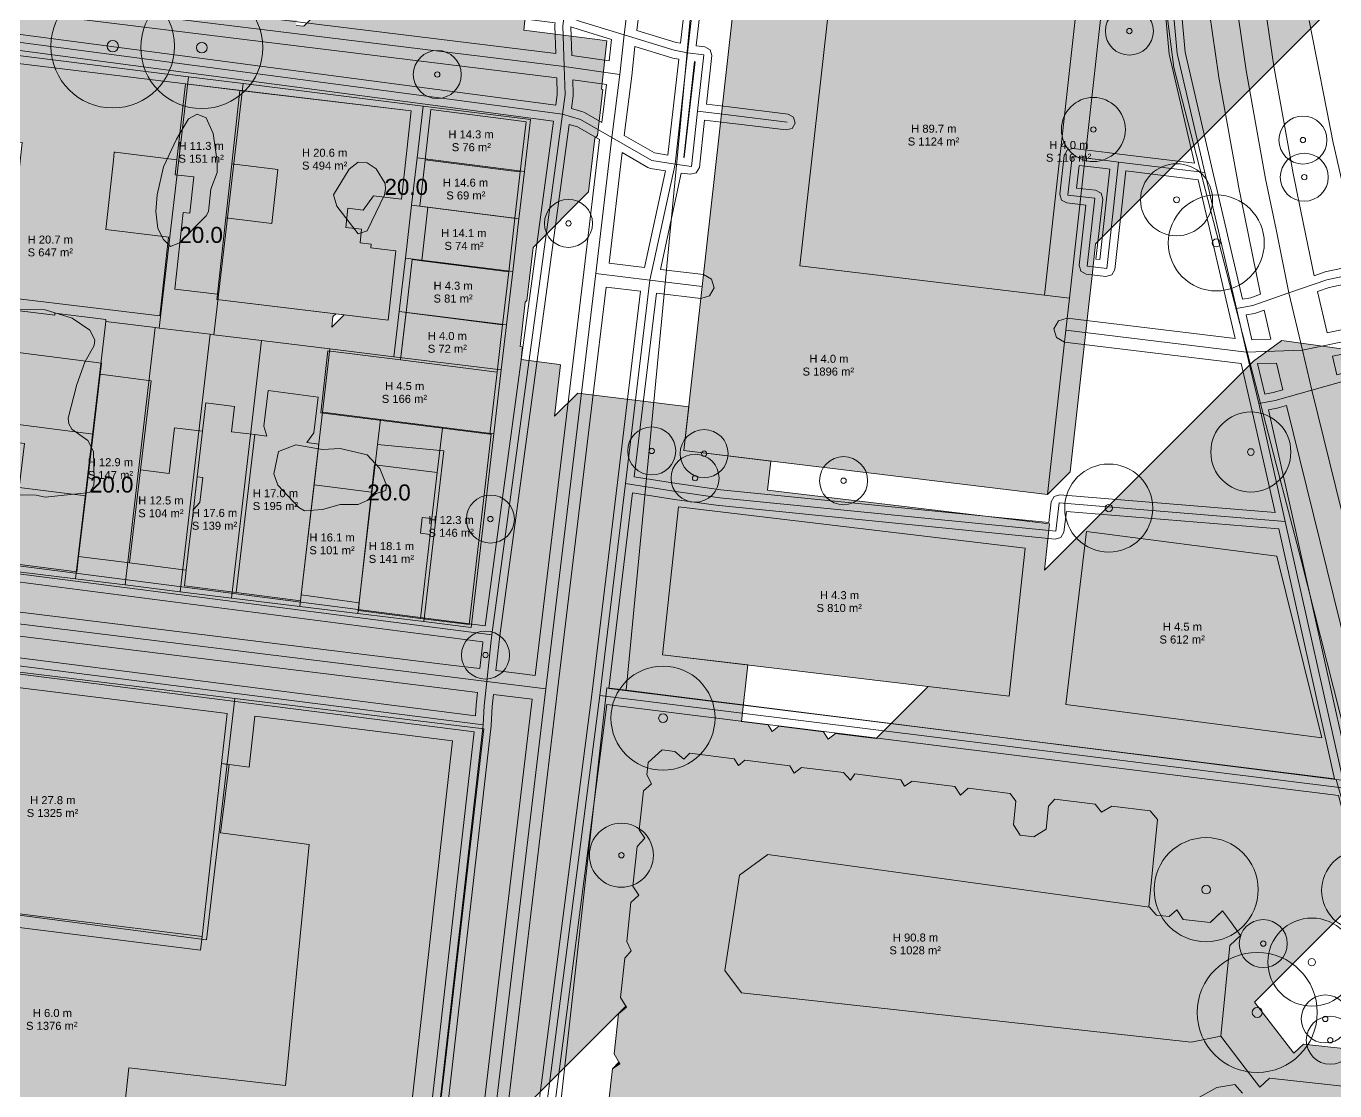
# Model space of a CAD drawing. Header units: metres. Extents: x -8 to 1190, y -11 to 1223.
# Drawn here: x 318.9 to 482.4, y 398 to 531 of the extents above; entities that cross this region are included whole.
import ezdxf

# ---------------------------------------------------------------- set-up
doc = ezdxf.new("R2010")
doc.units = ezdxf.units.M
doc.header["$MEASUREMENT"] = 0
for name, color, linetype, lineweight, true_color in [('TPX_BUILDING_AREAS_TEXT', 7, 'CONTINUOUS', 0, 0x000000), ('TPX_BUILDING_HEIGHTS_TEXT', 7, 'CONTINUOUS', 0, 0x000000), ('TPX_BUILDINGS', 7, 'CONTINUOUS', 0, 0x000000), ('TPX_BUILDINGS_HATCH', 7, 'CONTINUOUS', 0, 0xf0f0f0), ('TPX_BUILDINGS_SHADOWS_HATCH', 7, 'CONTINUOUS', 0, 0x000000), ('TPX_BUILDINGS_SHADOWS_OUTLINES', 7, 'CONTINUOUS', 0, 0x000000), ('TPX_CADASTRES', 7, 'CONTINUOUS', 0, 0x646464), ('TPX_CONTOUR_LINES_5M', 7, 'CONTINUOUS', 0, 0x969696), ('TPX_CONTOUR_LINES_5M_TEXT', 7, 'CONTINUOUS', 0, 0x000000), ('TPX_ROADS_AXES', 7, 'CONTINUOUS', 0, 0x323232), ('TPX_ROADS_CONTOURS', 7, 'CONTINUOUS', 0, 0x646464), ('TPX_VEGETATION_TREES_INDIVIDUAL', 7, 'CONTINUOUS', 0, 0x136734)]:
    doc.layers.add(name, color=color, linetype=linetype, lineweight=lineweight, true_color=true_color)
doc.styles.add('TPX_TEXTE', font='arial.ttf')

# ---------------------------------------------------------------- blocks, each defined once
blk = doc.blocks.new('TREETR003_CR030')
at = {"layer": 'TPX_VEGETATION_TREES_INDIVIDUAL'}
for radius in [3, 0.333]:
    blk.add_circle((0, 0, 0.04), radius, dxfattribs=at)
blk = doc.blocks.new('TREETR005_CR065')
at = {"layer": 'TPX_VEGETATION_TREES_INDIVIDUAL'}
for radius in [6.5, 0.542]:
    blk.add_circle((0, 0, 0.04), radius, dxfattribs=at)
blk = doc.blocks.new('TREETR007_CR076')
at = {"layer": 'TPX_VEGETATION_TREES_INDIVIDUAL'}
for radius in [7.62, 0.667]:
    blk.add_circle((0, 0, 0.04), radius, dxfattribs=at)
blk = doc.blocks.new('TREETR004_CR045')
at = {"layer": 'TPX_VEGETATION_TREES_INDIVIDUAL'}
for radius in [4.5, 0.375]:
    blk.add_circle((0, 0, 0.04), radius, dxfattribs=at)
blk = doc.blocks.new('TREETR005_CR060')
at = {"layer": 'TPX_VEGETATION_TREES_INDIVIDUAL'}
for radius in [6, 0.5]:
    blk.add_circle((0, 0, 0.04), radius, dxfattribs=at)
blk = doc.blocks.new('TREETR005_CR055')
at = {"layer": 'TPX_VEGETATION_TREES_INDIVIDUAL'}
for radius in [5.5, 0.458]:
    blk.add_circle((0, 0, 0.04), radius, dxfattribs=at)
blk = doc.blocks.new('TREETR006_CR075')
at = {"layer": 'TPX_VEGETATION_TREES_INDIVIDUAL'}
for radius in [7.5, 0.625]:
    blk.add_circle((0, 0, 0.04), radius, dxfattribs=at)
blk = doc.blocks.new('TREETR003_CR040')
at = {"layer": 'TPX_VEGETATION_TREES_INDIVIDUAL'}
for radius in [4, 0.333]:
    blk.add_circle((0, 0, 0.04), radius, dxfattribs=at)
blk = doc.blocks.new('TREETR004_CR050')
at = {"layer": 'TPX_VEGETATION_TREES_INDIVIDUAL'}
for radius in [5, 0.417]:
    blk.add_circle((0, 0, 0.04), radius, dxfattribs=at)
blk = doc.blocks.new('TREETR007_CR077')
at = {"layer": 'TPX_VEGETATION_TREES_INDIVIDUAL'}
for radius in [7.72, 0.708]:
    blk.add_circle((0, 0, 0.04), radius, dxfattribs=at)

msp = doc.modelspace()

# ---------------------------------------------------------------- hatches: boundary and pattern name
at = {"layer": 'TPX_BUILDINGS_HATCH'}
for points in [[(403.38, 498.51), (401.1, 478), (446.53, 472.53), (448.82, 493.04), (449.27, 497.04), (446.13, 497.42), (415.59, 501.09), (419.64, 537.41), (450.19, 533.74), (453.32, 533.37), (454.13, 540.63), (408.7, 546.1), (403.38, 498.51)], [(419.64, 537.41), (415.59, 501.09), (446.13, 497.42), (450.19, 533.74), (419.64, 537.41)], [(450.19, 533.74), (446.13, 497.42), (449.27, 497.04), (453.32, 533.37), (450.19, 533.74)], [(308.62, 498.71), (308.55, 498.1), (335.62, 494.83), (336.69, 504.68), (336.38, 504.72), (328.87, 505.63), (329.81, 514.27), (329.92, 515.29), (330.01, 515.28), (337.75, 514.34), (338.8, 523.84), (338.48, 523.88), (311.72, 527.11), (311.6, 525.92), (310.76, 518.3), (310.67, 517.45), (318.06, 516.55), (318.41, 516.51), (317.39, 507.27), (309.65, 508.2), (309.44, 506.23), (308.62, 498.71)], [(338.52, 507.74), (337.47, 498.19), (342.81, 497.54), (343.86, 507.08), (344.59, 513.82), (345.6, 523.01), (338.8, 523.84), (337.75, 514.34), (337.54, 512.46), (339.84, 512.19), (339.34, 507.65), (338.52, 507.74)], [(342.81, 497.54), (342.75, 496.9), (364.15, 494.32), (365.1, 502.96), (361.98, 503.33), (362.03, 503.78), (360.63, 503.95), (360.81, 505.65), (358.83, 505.88), (359.1, 508.29), (361.01, 508.06), (362.31, 509.84), (365.8, 509.42), (367.01, 520.44), (345.6, 523.01), (344.59, 513.82), (350.35, 513.12), (349.62, 506.38), (343.86, 507.08), (342.81, 497.54)], [(369.49, 520.6), (368.77, 514.31), (379.51, 512.96), (380.64, 512.81), (381.37, 519.09), (380.16, 519.24), (369.49, 520.6)], [(368.76, 514.24), (368.1, 508.55), (369.11, 508.42), (378.94, 507.17), (379.97, 507.05), (380.64, 512.81), (379.51, 512.96), (368.77, 514.31), (368.76, 514.24)], [(369.11, 508.42), (368.34, 501.73), (379.2, 500.35), (379.97, 507.05), (378.94, 507.17), (369.11, 508.42)], [(367.14, 501.88), (366.37, 495.24), (378.43, 493.72), (379.2, 500.35), (368.34, 501.73), (367.14, 501.88)], [(366.37, 495.24), (365.69, 489.34), (377.75, 487.81), (378.43, 493.72), (366.37, 495.24)], [(298.43, 475.67), (297.33, 466.44), (325.24, 462.88), (325.46, 464.78), (326.37, 472.34), (318.02, 473.41), (318.68, 478.9), (317.37, 479.07), (317.63, 481.29), (327.29, 480.05), (328.17, 487.55), (328.33, 488.93), (300.28, 492.51), (299.22, 483.56), (307.9, 482.45), (307.15, 476.16), (308.06, 476.04), (307.87, 474.45), (298.43, 475.67)], [(356.61, 490.48), (355.72, 482.73), (370.91, 480.81), (376.86, 480.05), (377.75, 487.81), (365.69, 489.34), (356.61, 490.48)], [(326.37, 472.34), (325.46, 464.78), (331.82, 463.98), (333.2, 475.6), (334.52, 486.74), (328.17, 487.55), (327.29, 480.05), (326.37, 472.34)], [(347.48, 480), (345.16, 460.28), (353.19, 459.25), (353.28, 459.97), (354.9, 473.74), (355.49, 478.8), (353.97, 479), (354.85, 480.23), (355.38, 484.69), (349.15, 485.5), (348.62, 481.04), (348.98, 479.8), (347.48, 480)], [(338.9, 463.06), (338.68, 461.12), (345.16, 460.28), (347.48, 480), (344.57, 480.37), (344.94, 483.52), (341.37, 483.98), (340.95, 480.42), (340.28, 474.74), (340.97, 474.65), (340.61, 471.54), (339.8, 470.66), (339.24, 465.96), (338.9, 463.06)], [(333.2, 475.6), (331.82, 463.98), (338.9, 463.06), (339.24, 465.96), (339.8, 470.66), (340.28, 474.74), (340.95, 480.42), (337.45, 480.87), (336.78, 475.15), (333.2, 475.6)], [(369.38, 467.52), (368.17, 457.04), (374.24, 456.27), (376.99, 480.04), (376.86, 480.05), (370.91, 480.81), (370.28, 475.27), (369.61, 469.51), (369.38, 467.52)], [(360.52, 458.97), (360.42, 458.04), (368.17, 457.04), (369.38, 467.52), (368.16, 467.68), (368.38, 469.67), (369.61, 469.51), (370.28, 475.27), (362.44, 476.22), (362.06, 472.81), (360.52, 458.97)], [(354.9, 473.74), (353.28, 459.97), (360.52, 458.97), (362.06, 472.81), (354.9, 473.74)], [(400.41, 470.97), (398.41, 452.5), (441.73, 447.33), (443.36, 462.35), (443.73, 465.8), (400.41, 470.97)], [(451.38, 467.9), (448.81, 446.29), (480.79, 442.12), (475.17, 464.81), (451.38, 467.9)], [(294.73, 443.79), (293.79, 435.81), (294.25, 435.74), (296.25, 435.5), (294.73, 421.98), (294.68, 421.62), (304.68, 420.39), (304.69, 420.51), (306.23, 434.17), (306.4, 434.15), (308.69, 433.87), (308.64, 433.43), (307.3, 421.56), (307.29, 421.46), (340.88, 417.3), (340.92, 417.69), (343.32, 438.9), (344.02, 445.18), (310.43, 449.34), (310.45, 449.49), (295.79, 451.31), (295.57, 451.37), (294.73, 443.79)], [(331.74, 400.9), (329.95, 384.38), (341.31, 382.97), (365.21, 380.01), (367.25, 398.04), (372.18, 441.76), (347.47, 444.83), (346.75, 438.48), (344.26, 438.79), (343.17, 430.27), (354.25, 428.79), (351.3, 398.69), (331.74, 400.9)], [(391.35, 393.63), (390.76, 388.39), (392.09, 386.65), (397.38, 386.07), (398.3, 386.77), (399.18, 385.77), (404.31, 385.2), (405.25, 385.98), (404.27, 387.24), (404.47, 389.28), (405.69, 390.11), (418.36, 388.77), (419.26, 387.29), (424.02, 386.73), (425.38, 387.84), (426.21, 386.48), (430.95, 385.92), (432.2, 386.98), (433.15, 385.67), (438, 385.09), (439.16, 385.99), (440.1, 384.85), (444.74, 384.3), (445.85, 385.04), (449.51, 384.63), (450.43, 383.64), (455.3, 383.07), (456.28, 383.86), (457.25, 382.84), (462.1, 382.27), (463.59, 383.25), (464.38, 391.15), (465.24, 392.08), (467.77, 391.8), (466.84, 382.34), (471.07, 376.76), (484.15, 375.31), (486.22, 376.96), (487.94, 378.32), (489.17, 379.29), (490.48, 392.65), (486.83, 398.23), (474.28, 399.61), (473.07, 398.5), (471.23, 400.87), (468.17, 404.84), (464.46, 404.11), (408.27, 410.28), (406.22, 413.08), (408.04, 424.97), (411.58, 427.56), (459.25, 420.96), (459.18, 421.03), (460.27, 431.91), (459.34, 432.99), (454.56, 433.59), (453.29, 432.83), (452.46, 433.85), (447.46, 434.48), (446.64, 433.61), (446.35, 430.71), (444.82, 429.76), (443.12, 429.95), (442.28, 431.25), (442.57, 434.2), (441.87, 435.18), (436.63, 435.83), (435.65, 434.98), (434.96, 436.05), (429.61, 436.72), (428.65, 436.1), (428.19, 436.89), (422.43, 437.61), (421.92, 436.84), (421.05, 437.78), (415.79, 438.44), (414.88, 437.73), (414.31, 438.63), (408.72, 439.33), (407.9, 438.67), (407.36, 439.5), (401.83, 440.19), (401.08, 439.46), (399.94, 440.43), (398.39, 440.62), (396.64, 439.06), (396.48, 437.52), (397.06, 436.38), (396.05, 435.5), (395.51, 430.63), (396.22, 429.59), (395.27, 428.55), (394.72, 423.6), (395.45, 422.49), (394.48, 421.56), (393.94, 416.68), (394.52, 415.51), (393.7, 414.59), (393.15, 409.7), (393.9, 408.49), (392.92, 407.64), (392.36, 402.65), (393.09, 401.41), (392.15, 400.78), (391.54, 395.38), (392.35, 394.38), (391.35, 393.63)], [(299.33, 420.75), (297.59, 405.29), (311.21, 403.61), (309.33, 386.94), (329.95, 384.38), (331.74, 400.9), (351.3, 398.69), (354.25, 428.79), (343.17, 430.27), (344.26, 438.79), (343.77, 438.85), (343.32, 438.9), (340.92, 417.69), (340.88, 417.3), (340.69, 415.62), (299.33, 420.75)], [(408.04, 424.97), (406.22, 413.08), (408.27, 410.28), (464.46, 404.11), (468.17, 404.84), (469.3, 416.19), (470.65, 417.44), (469.37, 419.2), (468.4, 420.53), (467.25, 419.45), (466.85, 419.07), (463.49, 419.44), (462.68, 420.66), (461.71, 419.81), (460.14, 419.99), (459.73, 420.45), (459.25, 420.96), (411.58, 427.56), (408.04, 424.97)]]:
    msp.add_hatch(color=256, dxfattribs=at).paths.add_polyline_path(points)
at = {"layer": 'TPX_BUILDINGS_SHADOWS_HATCH'}
for points in [[(411.53, 548.93), (408.7, 546.1), (454.13, 540.63), (453.32, 533.37), (449.27, 497.04), (448.82, 493.04), (446.53, 472.53), (449.36, 475.35), (451.65, 495.87), (452.1, 499.86), (452.54, 503.83), (509.56, 560.85), (513.61, 597.17), (483.07, 600.84), (452.54, 570.32), (451.8, 570.4), (451.73, 570.33), (452.03, 573.37), (449.54, 573.65), (448.29, 572.41), (447.69, 572.48), (447.61, 572.41), (447.01, 572.47), (447.19, 574.23), (443.99, 574.58), (442.42, 573.01), (441.53, 573.11), (441.72, 574.98), (438.67, 575.32), (437.11, 573.76), (433.74, 574.12), (433.91, 575.86), (430.85, 576.19), (429.27, 574.62), (429.19, 574.55), (428.36, 574.64), (428.53, 576.36), (425.48, 576.7), (424.05, 575.27), (422.84, 575.41), (422.99, 576.9), (419.95, 577.23), (418.23, 575.51), (417.13, 575.63), (416.28, 574.78), (413.63, 575.07), (409.39, 570.83), (412.79, 570.46), (412.89, 571.39), (414.43, 571.22), (414.35, 570.28), (415.68, 570.14), (415.99, 573.27), (419.03, 572.94), (418.88, 571.45), (420.26, 571.29), (421.31, 571.18), (421.45, 572.67), (424.5, 572.33), (424.33, 570.61), (425.16, 570.52), (426.58, 570.37), (426.75, 572.09), (429.81, 571.75), (429.64, 570.02), (431.84, 569.78), (434.4, 569.5), (434.57, 571.22), (437.62, 570.88), (437.43, 569.01), (439.85, 568.74), (440.03, 570.62), (443.23, 570.27), (443.05, 568.51), (443.65, 568.45), (445.36, 568.25), (445.5, 569.62), (448, 569.34), (447.7, 566.3), (449.36, 566.11), (449.45, 567.03), (451.12, 566.84), (451.03, 565.94), (454.19, 565.6), (452.96, 553.14), (449.87, 553.48), (449.81, 552.92), (448.02, 553.12), (448.07, 553.69), (446.45, 553.87), (446.72, 556.53), (445.73, 556.64), (445.65, 555.86), (443.63, 556.09), (443.71, 556.86), (442.51, 556.99), (440.3, 557.24), (440.23, 556.61), (438.98, 556.75), (429.05, 546.82), (411.53, 548.93)], [(344.59, 513.82), (343.86, 507.08), (349.62, 506.38), (350.35, 513.12), (344.59, 513.82)], [(317.5, 480.21), (317.37, 479.07), (318.68, 478.9), (318.02, 473.41), (326.37, 472.34), (327.29, 480.05), (317.63, 481.29), (317.5, 480.21)], [(339.97, 472.13), (339.8, 470.66), (340.61, 471.54), (340.97, 474.65), (340.28, 474.74), (339.97, 472.13)], [(368.38, 469.67), (368.16, 467.68), (369.38, 467.52), (369.61, 469.51), (368.38, 469.67)], [(293.2, 430.71), (292.02, 420.22), (292.4, 420.16), (292.57, 421.58), (299.33, 420.75), (340.69, 415.62), (340.88, 417.3), (307.29, 421.46), (307.3, 421.56), (308.64, 433.43), (308.69, 433.87), (306.4, 434.15), (306.23, 434.17), (304.69, 420.51), (304.68, 420.39), (294.68, 421.62), (294.73, 421.98), (296.25, 435.5), (294.25, 435.74), (293.79, 435.81), (293.2, 430.71)], [(393.85, 408.57), (392.92, 407.64), (393.9, 408.49), (393.85, 408.57)], [(392.97, 401.61), (392.15, 400.78), (393.09, 401.41), (392.97, 401.61)]]:
    msp.add_hatch(color=256, dxfattribs=at).paths.add_polyline_path(points)
h = msp.add_hatch(color=256, dxfattribs=at)
h.paths.add_polyline_path([(255.18, 460.97), (250.94, 456.73), (295.57, 451.37), (295.79, 451.31), (310.45, 449.49), (310.43, 449.34), (344.02, 445.18), (343.32, 438.9), (344.26, 438.79), (346.75, 438.48), (347.47, 444.83), (372.18, 441.76), (367.25, 398.04), (365.21, 380.01), (393.82, 408.62), (393.15, 409.7), (393.7, 414.59), (394.52, 415.51), (393.94, 416.68), (394.48, 421.56), (395.45, 422.49), (394.72, 423.6), (395.27, 428.55), (396.22, 429.59), (395.51, 430.63), (396.05, 435.5), (397.06, 436.38), (396.48, 437.52), (396.64, 439.06), (398.39, 440.62), (399.94, 440.43), (401.08, 439.46), (401.83, 440.19), (407.36, 439.5), (407.9, 438.67), (408.72, 439.33), (414.31, 438.63), (414.88, 437.73), (415.79, 438.44), (421.05, 437.78), (421.92, 436.84), (422.43, 437.61), (428.19, 436.89), (428.65, 436.1), (429.61, 436.72), (434.96, 436.05), (435.65, 434.98), (436.63, 435.83), (441.87, 435.18), (442.57, 434.2), (442.28, 431.25), (443.12, 429.95), (444.82, 429.76), (446.35, 430.71), (446.64, 433.61), (447.46, 434.48), (452.46, 433.85), (453.29, 432.83), (454.56, 433.59), (459.34, 432.99), (460.27, 431.91), (459.18, 421.03), (459.25, 420.96), (459.73, 420.45), (460.14, 419.99), (461.71, 419.81), (462.68, 420.66), (463.49, 419.44), (466.85, 419.07), (468.4, 420.53), (469.37, 419.2), (470.65, 417.44), (469.3, 416.19), (468.17, 404.84), (471.23, 400.87), (473.07, 398.5), (474.28, 399.61), (486.83, 398.23), (490.48, 392.65), (489.17, 379.29), (487.94, 378.32), (491.24, 373.73), (495.8, 377.9), (497.05, 377.76), (497.91, 376.86), (498, 375.57), (503.09, 380.66), (503, 381.96), (502.14, 382.85), (500.89, 382.99), (496.34, 378.82), (493.14, 383.26), (493.41, 383.53), (494.73, 396.89), (491.08, 402.48), (478.53, 403.85), (477.31, 402.74), (475.47, 405.11), (472.41, 409.09), (532.37, 469.05), (533.49, 480.28), (534.86, 481.65), (533.58, 483.41), (532.61, 484.73), (531.05, 483.27), (527.69, 483.64), (526.89, 484.87), (525.92, 484.02), (524.34, 484.2), (523.93, 484.65), (523.45, 485.16), (475.79, 491.77), (472.25, 489.17), (446.15, 463.08), (446.4, 465.39), (446.77, 468.84), (411.53, 473.05), (411.94, 476.7), (401.1, 478), (401.71, 483.48), (387.84, 485.2), (384.94, 482.3), (385.68, 488.73), (385.56, 488.75), (380.75, 489.37), (380.93, 490.99), (380.63, 491.03), (381.26, 496.54), (381.48, 496.76), (382.24, 503.39), (389.17, 510.32), (389.95, 517.02), (390.3, 517.37), (390.96, 523.13), (390.78, 523.16), (391.48, 529.2), (390.28, 529.35), (381.08, 530.53), (381.48, 534.11), (362.6, 536.4), (359.38, 536.79), (353.59, 531.01), (352.63, 531.12), (353.33, 537.52), (347.18, 538.27), (347.29, 539.22), (326.36, 541.75), (324.79, 540.17), (303.27, 542.77), (301.54, 541.04), (301.79, 543.27), (300.77, 544.2), (272.63, 547.67), (271.72, 546.83), (258.57, 533.68), (259.48, 534.51), (287.62, 531.04), (288.63, 530.12), (287.71, 521.86), (284.43, 522.26), (283.83, 516.92), (264.98, 519.25), (264.77, 517.4), (276.51, 515.94), (276.3, 514.14), (277.86, 514.82), (282.55, 514.24), (281.8, 507.57), (282.1, 507.53), (280.38, 492.19), (277.88, 492.5), (277.83, 491.94), (279.04, 491.05), (278.92, 489.95), (278.02, 488.7), (277.98, 488.28), (278.66, 487.21), (278.51, 485.88), (277.35, 485.01), (262.63, 486.8), (261.96, 480.93), (255.03, 481.79), (253.05, 479.81), (283.37, 475.9), (284.38, 475.77), (284.72, 478.65), (286.96, 478.36), (287.34, 481.57), (286.02, 481.74), (286.75, 487.97), (286.29, 488.02), (285.4, 489.26), (285.68, 491.65), (287.19, 492.67), (287.47, 495.13), (288.33, 496.06), (288.56, 497.98), (298.97, 496.64), (298.33, 491.27), (299.43, 489.85), (299.21, 487.92), (297.82, 486.63), (297.09, 480.4), (295.72, 480.59), (295.35, 477.46), (298.58, 477.05), (298.43, 475.67), (307.87, 474.45), (308.06, 476.04), (307.15, 476.16), (307.9, 482.45), (299.22, 483.56), (300.28, 492.51), (328.33, 488.93), (328.17, 487.55), (334.52, 486.74), (333.2, 475.6), (336.78, 475.15), (337.45, 480.87), (340.95, 480.42), (341.37, 483.98), (344.94, 483.52), (344.57, 480.37), (347.48, 480), (348.98, 479.8), (348.62, 481.04), (349.15, 485.5), (355.38, 484.69), (354.85, 480.23), (353.97, 479), (355.49, 478.8), (354.9, 473.74), (362.06, 472.81), (362.44, 476.22), (370.28, 475.27), (370.91, 480.81), (355.72, 482.73), (356.61, 490.48), (365.69, 489.34), (366.54, 496.71), (367.14, 501.88), (368.34, 501.73), (369.11, 508.42), (368.1, 508.55), (368.76, 514.24), (368.77, 514.31), (369.49, 520.6), (380.16, 519.24), (381.37, 519.09), (380.64, 512.81), (379.97, 507.05), (379.2, 500.35), (378.43, 493.72), (377.75, 487.81), (376.86, 480.05), (376.99, 480.04), (374.24, 456.27), (368.17, 457.04), (360.42, 458.04), (360.52, 458.97), (353.28, 459.97), (353.19, 459.25), (345.16, 460.28), (338.68, 461.12), (338.9, 463.06), (331.82, 463.98), (325.46, 464.78), (325.24, 462.88), (297.33, 466.44), (282.14, 468.41), (272.61, 458.88), (255.18, 460.97)])
h.paths.add_polyline_path([(286.97, 508.94), (287.08, 509.93), (289.12, 528.63), (311.21, 525.96), (311.6, 525.92), (311.72, 527.11), (338.48, 523.88), (338.8, 523.84), (345.82, 522.99), (367.01, 520.44), (365.8, 509.42), (362.31, 509.84), (361.01, 508.06), (359.1, 508.29), (358.83, 505.88), (360.81, 505.65), (360.63, 503.95), (362.03, 503.78), (361.98, 503.33), (365.1, 502.96), (364.15, 494.32), (358.63, 494.98), (357.09, 493.44), (357.24, 494.74), (357.6, 495.11), (342.75, 496.9), (342.81, 497.54), (337.47, 498.19), (338.52, 507.74), (339.34, 507.65), (339.84, 512.19), (337.54, 512.46), (337.75, 514.34), (330.01, 515.28), (329.92, 515.29), (329.81, 514.27), (328.87, 505.63), (336.38, 504.72), (336.69, 504.68), (335.62, 494.83), (308.55, 498.1), (308.62, 498.71), (309.44, 506.23), (308.2, 506.38), (298.17, 507.58), (289.06, 498.48), (288.32, 498.57), (288.3, 498.6), (288.35, 499.03), (289.24, 500.27), (289.34, 501.15), (294.8, 506.62), (294.95, 507.97), (286.97, 508.94)], flags=16)
h.paths.add_polyline_path([(398.41, 452.5), (400.41, 470.97), (443.73, 465.8), (443.36, 462.35), (441.73, 447.33), (431.61, 448.54), (425.12, 442.05), (420.03, 442.68), (419.13, 441.97), (418.55, 442.87), (412.96, 443.57), (412.14, 442.92), (411.6, 443.75), (408.27, 444.16), (409.07, 451.23), (398.41, 452.5)], flags=16)
h.paths.add_polyline_path([(448.81, 446.29), (451.38, 467.9), (475.17, 464.81), (480.79, 442.12), (448.81, 446.29)], flags=16)

# ---------------------------------------------------------------- linework, layer by layer
at = {"layer": 'TPX_BUILDINGS', "elevation": 0.04}
for points in [[(403.38, 498.51), (401.1, 478), (446.53, 472.53), (448.82, 493.04), (449.27, 497.04), (446.13, 497.42), (415.59, 501.09), (419.64, 537.41), (450.19, 533.74), (453.32, 533.37), (454.13, 540.63), (408.7, 546.1)], [(419.64, 537.41), (415.59, 501.09), (446.13, 497.42), (450.19, 533.74)], [(450.19, 533.74), (446.13, 497.42), (449.27, 497.04), (453.32, 533.37)], [(308.62, 498.71), (308.55, 498.1), (335.62, 494.83), (336.69, 504.68), (336.38, 504.72), (328.87, 505.63), (329.81, 514.27), (329.92, 515.29), (330.01, 515.28), (337.75, 514.34), (338.8, 523.84), (338.48, 523.88), (311.72, 527.11), (311.6, 525.92), (310.76, 518.3), (310.67, 517.45), (318.06, 516.55), (318.41, 516.51), (317.39, 507.27), (309.65, 508.2), (309.44, 506.23)], [(338.52, 507.74), (337.47, 498.19), (342.81, 497.54), (343.86, 507.08), (344.59, 513.82), (345.6, 523.01), (338.8, 523.84), (337.75, 514.34), (337.54, 512.46), (339.84, 512.19), (339.34, 507.65)], [(342.81, 497.54), (342.75, 496.9), (364.15, 494.32), (365.1, 502.96), (361.98, 503.33), (362.03, 503.78), (360.63, 503.95), (360.81, 505.65), (358.83, 505.88), (359.1, 508.29), (361.01, 508.06), (362.31, 509.84), (365.8, 509.42), (367.01, 520.44), (345.6, 523.01), (344.59, 513.82), (350.35, 513.12), (349.62, 506.38), (343.86, 507.08)], [(369.49, 520.6), (368.77, 514.31), (379.51, 512.96), (380.64, 512.81), (381.37, 519.09), (380.16, 519.24)], [(368.76, 514.24), (368.1, 508.55), (369.11, 508.42), (378.94, 507.17), (379.97, 507.05), (380.64, 512.81), (379.51, 512.96), (368.77, 514.31)], [(369.11, 508.42), (368.34, 501.73), (379.2, 500.35), (379.97, 507.05), (378.94, 507.17)], [(367.14, 501.88), (366.37, 495.24), (378.43, 493.72), (379.2, 500.35), (368.34, 501.73)], [(366.37, 495.24), (365.69, 489.34), (377.75, 487.81), (378.43, 493.72)], [(298.43, 475.67), (297.33, 466.44), (325.24, 462.88), (325.46, 464.78), (326.37, 472.34), (318.02, 473.41), (318.68, 478.9), (317.37, 479.07), (317.63, 481.29), (327.29, 480.05), (328.17, 487.55), (328.33, 488.93), (300.28, 492.51), (299.22, 483.56), (307.9, 482.45), (307.15, 476.16), (308.06, 476.04), (307.87, 474.45)], [(356.61, 490.48), (355.72, 482.73), (370.91, 480.81), (376.86, 480.05), (377.75, 487.81), (365.69, 489.34)], [(326.37, 472.34), (325.46, 464.78), (331.82, 463.98), (333.2, 475.6), (334.52, 486.74), (328.17, 487.55), (327.29, 480.05)], [(347.48, 480), (345.16, 460.28), (353.19, 459.25), (353.28, 459.97), (354.9, 473.74), (355.49, 478.8), (353.97, 479), (354.85, 480.23), (355.38, 484.69), (349.15, 485.5), (348.62, 481.04), (348.98, 479.8)], [(338.9, 463.06), (338.68, 461.12), (345.16, 460.28), (347.48, 480), (344.57, 480.37), (344.94, 483.52), (341.37, 483.98), (340.95, 480.42), (340.28, 474.74), (340.97, 474.65), (340.61, 471.54), (339.8, 470.66), (339.24, 465.96)], [(333.2, 475.6), (331.82, 463.98), (338.9, 463.06), (339.24, 465.96), (339.8, 470.66), (340.28, 474.74), (340.95, 480.42), (337.45, 480.87), (336.78, 475.15)], [(369.38, 467.52), (368.17, 457.04), (374.24, 456.27), (376.99, 480.04), (376.86, 480.05), (370.91, 480.81), (370.28, 475.27), (369.61, 469.51)], [(360.52, 458.97), (360.42, 458.04), (368.17, 457.04), (369.38, 467.52), (368.16, 467.68), (368.38, 469.67), (369.61, 469.51), (370.28, 475.27), (362.44, 476.22), (362.06, 472.81)], [(354.9, 473.74), (353.28, 459.97), (360.52, 458.97), (362.06, 472.81)], [(400.41, 470.97), (398.41, 452.5), (441.73, 447.33), (443.36, 462.35), (443.73, 465.8)], [(451.38, 467.9), (448.81, 446.29), (480.79, 442.12), (475.17, 464.81)], [(294.73, 443.79), (293.79, 435.81), (294.25, 435.74), (296.25, 435.5), (294.73, 421.98), (294.68, 421.62), (304.68, 420.39), (304.69, 420.51), (306.23, 434.17), (306.4, 434.15), (308.69, 433.87), (308.64, 433.43), (307.3, 421.56), (307.29, 421.46), (340.88, 417.3), (340.92, 417.69), (343.32, 438.9), (344.02, 445.18), (310.43, 449.34), (310.45, 449.49), (295.79, 451.31), (295.57, 451.37)], [(331.74, 400.9), (329.95, 384.38), (341.31, 382.97), (365.21, 380.01), (367.25, 398.04), (372.18, 441.76), (347.47, 444.83), (346.75, 438.48), (344.26, 438.79), (343.17, 430.27), (354.25, 428.79), (351.3, 398.69)], [(299.33, 420.75), (297.59, 405.29), (311.21, 403.61), (309.33, 386.94), (329.95, 384.38), (331.74, 400.9), (351.3, 398.69), (354.25, 428.79), (343.17, 430.27), (344.26, 438.79), (343.77, 438.85), (343.32, 438.9), (340.92, 417.69), (340.88, 417.3), (340.69, 415.62)], [(408.04, 424.97), (406.22, 413.08), (408.27, 410.28), (464.46, 404.11), (468.17, 404.84), (469.3, 416.19), (470.65, 417.44), (469.37, 419.2), (468.4, 420.53), (467.25, 419.45), (466.85, 419.07), (463.49, 419.44), (462.68, 420.66), (461.71, 419.81), (460.14, 419.99), (459.73, 420.45), (459.25, 420.96), (411.58, 427.56)]]:
    msp.add_lwpolyline(points, close=True, dxfattribs=at)
msp.add_lwpolyline([(486.83, 398.23), (474.28, 399.61), (473.07, 398.5), (471.23, 400.87), (468.17, 404.84), (464.46, 404.11), (408.27, 410.28), (406.22, 413.08), (408.04, 424.97), (411.58, 427.56), (459.25, 420.96), (459.18, 421.03), (460.27, 431.91), (459.34, 432.99), (454.56, 433.59), (453.29, 432.83), (452.46, 433.85), (447.46, 434.48), (446.64, 433.61), (446.35, 430.71), (444.82, 429.76), (443.12, 429.95), (442.28, 431.25), (442.57, 434.2), (441.87, 435.18), (436.63, 435.83), (435.65, 434.98), (434.96, 436.05), (429.61, 436.72), (428.65, 436.1), (428.19, 436.89), (422.43, 437.61), (421.92, 436.84), (421.05, 437.78), (415.79, 438.44), (414.88, 437.73), (414.31, 438.63), (408.72, 439.33), (407.9, 438.67), (407.36, 439.5), (401.83, 440.19), (401.08, 439.46), (399.94, 440.43), (398.39, 440.62), (396.64, 439.06), (396.48, 437.52), (397.06, 436.38), (396.05, 435.5), (395.51, 430.63), (396.22, 429.59), (395.27, 428.55), (394.72, 423.6), (395.45, 422.49), (394.48, 421.56), (393.94, 416.68), (394.52, 415.51), (393.7, 414.59), (393.15, 409.7), (393.9, 408.49), (392.92, 407.64), (392.36, 402.65), (393.09, 401.41), (392.15, 400.78), (391.54, 395.38)], dxfattribs=at)
at = {"layer": 'TPX_BUILDINGS_SHADOWS_OUTLINES', "elevation": 0.04}
for points in [[(453.32, 533.37), (449.27, 497.04), (448.82, 493.04), (446.53, 472.53), (449.36, 475.35), (451.65, 495.87), (452.1, 499.86), (452.54, 503.83), (509.56, 560.85)], [(359.38, 536.79), (353.59, 531.01), (352.63, 531.12)], [(523.45, 485.16), (475.79, 491.77), (472.25, 489.17), (446.15, 463.08), (446.4, 465.39), (446.77, 468.84), (411.53, 473.05), (411.94, 476.7), (401.1, 478), (401.71, 483.48), (387.84, 485.2), (384.94, 482.3), (385.68, 488.73), (385.56, 488.75), (380.75, 489.37), (380.93, 490.99), (380.63, 491.03), (381.26, 496.54), (381.48, 496.76), (382.24, 503.39), (389.17, 510.32), (389.95, 517.02), (390.3, 517.37), (390.96, 523.13), (390.78, 523.16), (391.48, 529.2), (390.28, 529.35), (381.08, 530.53), (381.48, 534.11)], [(311.72, 527.11), (338.48, 523.88), (338.8, 523.84), (345.82, 522.99), (367.01, 520.44), (365.8, 509.42), (362.31, 509.84), (361.01, 508.06), (359.1, 508.29), (358.83, 505.88), (360.81, 505.65), (360.63, 503.95), (362.03, 503.78), (361.98, 503.33), (365.1, 502.96), (364.15, 494.32), (358.63, 494.98), (357.09, 493.44), (357.24, 494.74), (357.6, 495.11), (342.75, 496.9), (342.81, 497.54), (337.47, 498.19), (338.52, 507.74), (339.34, 507.65), (339.84, 512.19), (337.54, 512.46), (337.75, 514.34), (330.01, 515.28), (329.92, 515.29), (329.81, 514.27), (328.87, 505.63), (336.38, 504.72), (336.69, 504.68), (335.62, 494.83), (308.55, 498.1)], [(300.28, 492.51), (328.33, 488.93), (328.17, 487.55), (334.52, 486.74), (333.2, 475.6), (336.78, 475.15), (337.45, 480.87), (340.95, 480.42), (341.37, 483.98), (344.94, 483.52), (344.57, 480.37), (347.48, 480), (348.98, 479.8), (348.62, 481.04), (349.15, 485.5), (355.38, 484.69), (354.85, 480.23), (353.97, 479), (355.49, 478.8), (354.9, 473.74), (362.06, 472.81), (362.44, 476.22), (370.28, 475.27), (370.91, 480.81), (355.72, 482.73), (356.61, 490.48), (365.69, 489.34), (366.54, 496.71), (367.14, 501.88), (368.34, 501.73), (369.11, 508.42), (368.1, 508.55), (368.76, 514.24), (368.77, 514.31), (369.49, 520.6), (380.16, 519.24), (381.37, 519.09), (380.64, 512.81), (379.97, 507.05), (379.2, 500.35), (378.43, 493.72), (377.75, 487.81), (376.86, 480.05), (376.99, 480.04), (374.24, 456.27), (368.17, 457.04), (360.42, 458.04), (360.52, 458.97), (353.28, 459.97), (353.19, 459.25), (345.16, 460.28), (338.68, 461.12), (338.9, 463.06), (331.82, 463.98), (325.46, 464.78), (325.24, 462.88), (297.33, 466.44)], [(491.08, 402.48), (478.53, 403.85), (477.31, 402.74), (475.47, 405.11), (472.41, 409.09), (532.37, 469.05)], [(310.43, 449.34), (344.02, 445.18), (343.32, 438.9), (344.26, 438.79), (346.75, 438.48), (347.47, 444.83), (372.18, 441.76), (367.25, 398.04), (365.21, 380.01), (393.82, 408.62), (393.15, 409.7), (393.7, 414.59), (394.52, 415.51), (393.94, 416.68), (394.48, 421.56), (395.45, 422.49), (394.72, 423.6), (395.27, 428.55), (396.22, 429.59), (395.51, 430.63), (396.05, 435.5), (397.06, 436.38), (396.48, 437.52), (396.64, 439.06), (398.39, 440.62), (399.94, 440.43), (401.08, 439.46), (401.83, 440.19), (407.36, 439.5), (407.9, 438.67), (408.72, 439.33), (414.31, 438.63), (414.88, 437.73), (415.79, 438.44), (421.05, 437.78), (421.92, 436.84), (422.43, 437.61), (428.19, 436.89), (428.65, 436.1), (429.61, 436.72), (434.96, 436.05), (435.65, 434.98), (436.63, 435.83), (441.87, 435.18), (442.57, 434.2), (442.28, 431.25), (443.12, 429.95), (444.82, 429.76), (446.35, 430.71), (446.64, 433.61), (447.46, 434.48), (452.46, 433.85), (453.29, 432.83), (454.56, 433.59), (459.34, 432.99), (460.27, 431.91), (459.18, 421.03), (459.25, 420.96), (459.73, 420.45), (460.14, 419.99), (461.71, 419.81), (462.68, 420.66), (463.49, 419.44), (466.85, 419.07), (468.4, 420.53), (469.37, 419.2), (470.65, 417.44), (469.3, 416.19), (468.17, 404.84), (471.23, 400.87), (473.07, 398.5), (474.28, 399.61), (486.83, 398.23)]]:
    msp.add_lwpolyline(points, dxfattribs=at)
for points in [[(344.59, 513.82), (343.86, 507.08), (349.62, 506.38), (350.35, 513.12)], [(317.5, 480.21), (317.37, 479.07), (318.68, 478.9), (318.02, 473.41), (326.37, 472.34), (327.29, 480.05), (317.63, 481.29)], [(339.97, 472.13), (339.8, 470.66), (340.61, 471.54), (340.97, 474.65), (340.28, 474.74)], [(398.41, 452.5), (400.41, 470.97), (443.73, 465.8), (443.36, 462.35), (441.73, 447.33), (431.61, 448.54), (425.12, 442.05), (420.03, 442.68), (419.13, 441.97), (418.55, 442.87), (412.96, 443.57), (412.14, 442.92), (411.6, 443.75), (408.27, 444.16), (409.07, 451.23)], [(368.38, 469.67), (368.16, 467.68), (369.38, 467.52), (369.61, 469.51)], [(448.81, 446.29), (451.38, 467.9), (475.17, 464.81), (480.79, 442.12)], [(293.2, 430.71), (292.02, 420.22), (292.4, 420.16), (292.57, 421.58), (299.33, 420.75), (340.69, 415.62), (340.88, 417.3), (307.29, 421.46), (307.3, 421.56), (308.64, 433.43), (308.69, 433.87), (306.4, 434.15), (306.23, 434.17), (304.69, 420.51), (304.68, 420.39), (294.68, 421.62), (294.73, 421.98), (296.25, 435.5), (294.25, 435.74), (293.79, 435.81)], [(393.85, 408.57), (392.92, 407.64), (393.9, 408.49)], [(392.97, 401.61), (392.15, 400.78), (393.09, 401.41)]]:
    msp.add_lwpolyline(points, close=True, dxfattribs=at)
at = {"layer": 'TPX_CADASTRES', "elevation": 0.02}
for points in [[(400.62, 518.42), (393.87, 448.09), (482.61, 436.92), (485.36, 436.57), (483.08, 445.1), (478.16, 464.49), (475.09, 476.31), (467.63, 505.18), (462.32, 525.88), (460.39, 540.73), (457.24, 564.9), (455.41, 578.96), (455.17, 588.25), (455.9, 603.41), (456.21, 607.04), (457.67, 624.45), (461.09, 665.04), (419.32, 670.31), (413.26, 619.81), (411.74, 607.12), (411.21, 602.65), (410, 592.3), (402.08, 534.14)], [(311.87, 528.11), (308.2, 496.67), (322.47, 494.92), (322.5, 495.17), (328.87, 494.39), (328.84, 494.14), (335.04, 493.38), (335.53, 493.32), (339.2, 524.71)], [(339.2, 524.71), (335.53, 493.32), (341.91, 492.54), (342.35, 492.48), (346.01, 523.86)], [(346.01, 523.86), (342.35, 492.48), (348.33, 491.75), (356.86, 490.7), (364.86, 489.72), (365.53, 495.4), (366.3, 502.05), (367.07, 508.65), (367.77, 514.56), (368.52, 521.05)], [(368.52, 521.05), (367.77, 514.56), (381.18, 512.89), (381.93, 519.38)], [(367.77, 514.56), (367.07, 508.65), (380.48, 506.98), (381.18, 512.89)], [(367.07, 508.65), (366.3, 502.05), (379.71, 500.38), (380.48, 506.98)], [(366.3, 502.05), (365.53, 495.4), (378.93, 493.73), (379.71, 500.38)], [(300.96, 497.56), (297.2, 465.4), (325.08, 461.98), (328.84, 494.14), (328.87, 494.39), (322.5, 495.17), (322.47, 494.92), (308.2, 496.67)], [(328.84, 494.14), (325.08, 461.98), (331.28, 461.22), (335.04, 493.38)], [(365.53, 495.4), (364.86, 489.72), (378.27, 488.08), (378.93, 493.73)], [(335.04, 493.38), (331.28, 461.22), (338.15, 460.38), (341.91, 492.54), (335.53, 493.32)], [(341.91, 492.54), (338.15, 460.38), (344.57, 459.59), (348.33, 491.75), (342.35, 492.48)], [(348.33, 491.75), (344.57, 459.59), (353.1, 458.54), (355.93, 482.79), (356.86, 490.7)], [(356.86, 490.7), (355.93, 482.79), (363.19, 481.88), (377.34, 480.12), (378.27, 488.08), (364.86, 489.72)], [(355.93, 482.79), (353.1, 458.54), (360.35, 457.65), (362.82, 478.77), (363.19, 481.88)], [(363.19, 481.88), (362.82, 478.77), (371.1, 477.96), (368.6, 456.64), (374.51, 455.91), (377.34, 480.12)], [(362.82, 478.77), (360.35, 457.65), (368.6, 456.64), (371.1, 477.96)], [(295.96, 453.03), (294.7, 442.34), (297.37, 441.99), (295.07, 422.45), (294.93, 421.27), (304.84, 419.97), (305.04, 421.68), (341.42, 416.91), (344.97, 447.04)], [(384.77, 387.99), (383.84, 379.58), (503.39, 364.54), (500.76, 373.7), (482.61, 436.92), (393.87, 448.09), (391.47, 448.39)]]:
    msp.add_lwpolyline(points, close=True, dxfattribs=at)
msp.add_lwpolyline([(370.52, 395.14), (371.09, 400.03), (376.08, 443.24), (344.97, 447.04), (341.42, 416.91), (305.04, 421.68)], dxfattribs=at)
at = {"layer": 'TPX_CONTOUR_LINES_5M', "elevation": 0.05}
for points in [[(340.28, 520.04), (339.17, 519.44), (337.67, 516.93), (336.06, 513.44), (335.26, 509.95), (335.12, 507.86), (335.37, 505.77), (336.05, 504.38), (336.93, 503.52), (338.05, 503.95), (341.4, 507.35), (341.7, 507.86), (341.96, 510.65), (342.77, 512.74), (342.79, 514.14), (342.28, 517.62), (341.4, 519.58), (340.28, 520.04)], [(360.4, 514.02), (359.28, 513.16), (357.29, 509.95), (357.72, 508.56), (360.4, 505.09), (361.52, 505.45), (363.68, 509.95), (363.79, 510.65), (363.75, 511.38), (362.63, 513.2), (361.52, 513.94), (360.4, 514.02)], [(317.93, 472.48), (320.17, 472.45), (321.29, 472.21), (326.87, 472.77), (327.35, 473.7), (327.41, 474.4), (327.3, 477.89), (326.6, 479.28), (324.63, 480.67), (324.22, 481.37), (324.14, 482.07), (325.22, 486.25), (326.25, 489.04), (327.4, 491.13), (327.49, 491.83), (326.87, 493.05), (324.64, 494.54), (321.29, 495.61), (316.82, 495.66)], [(352.58, 478.73), (350.43, 477.89), (349.86, 475.1), (350.34, 473.7), (352.99, 470.91), (353.69, 470.49), (355.93, 470.63), (358.16, 471.29), (360.4, 471.28), (361.52, 471.78), (362.63, 472.63), (363.83, 473.01), (363.94, 473.7), (363.08, 475.79), (361.52, 477.49), (358.16, 478.29), (355.93, 478.15), (352.58, 478.73)], [(470.89, 397.72), (469.92, 398.81), (467.68, 398.46), (465.14, 397.02)]]:
    msp.add_lwpolyline(points, dxfattribs=at)
at = {"layer": 'TPX_ROADS_AXES', "elevation": 0.03}
for points in [[(368.48, 377.9), (376.01, 443.73), (376.12, 446.13), (376.45, 449.16), (376.96, 453.91), (377.1, 454.99), (385.94, 520.03), (386.27, 522.48), (386.15, 525.98), (385.98, 531.07), (386.12, 532.3), (393.33, 597.37), (393.65, 599.41), (394.44, 602.55), (395.24, 605.7), (395.52, 608.1), (404.52, 674.61), (403.13, 676.31), (403.81, 680.47), (404.52, 684.79)], [(460.31, 666.03), (417.61, 672.43), (416.73, 659.86), (411.53, 615), (408.23, 586.15), (407.07, 576.06), (404.31, 551.99), (401.53, 527.71), (399.98, 513.77), (396.85, 499.29), (393.78, 473.89), (390.59, 447.41), (381.97, 381)], [(381.97, 381), (502.82, 368.11), (491.33, 406.35), (483.66, 435.85), (476.23, 469.16), (472.92, 483.88), (471.4, 490.32), (470.12, 495.77), (466.17, 512.76), (462.73, 527.61), (458.95, 569.42), (456.69, 594.33), (457.38, 609.44)], [(402.32, 601.64), (396.49, 553.22), (393.61, 529.94), (393.1, 525.01)], [(465.04, 596.66), (465.71, 578.18), (467.62, 557.43), (469.48, 538.38), (471.35, 525.47), (473.78, 511.95), (475.08, 505.61), (476.7, 497.7), (478.37, 490.55), (479.54, 485.55), (491.59, 436.75), (508.53, 377.3), (511.35, 368.33), (515.09, 358.47)], [(179.46, 546.45), (180.99, 547.24), (245.37, 538.69), (246.79, 538.08), (251.65, 537.52), (255.3, 537.11), (257.12, 537.1), (385.94, 520.03), (388.19, 519.36), (392.09, 517.13), (397.09, 514.25), (399.98, 513.77), (402.02, 513.51)], [(393.1, 525.01), (386.15, 525.98), (260.83, 541.37), (257.74, 541.74), (252.2, 542.43)], [(386.12, 532.3), (388.3, 531.58), (393.61, 529.94), (399.88, 528.02), (401.53, 527.71), (403.58, 527.46)], [(403.58, 527.46), (402.79, 520.4)], [(393.1, 525.01), (392.09, 517.13), (390.08, 500.11), (388.2, 484.53), (383.82, 448.25)], [(402.02, 513.51), (402.79, 520.4), (406.61, 519.94)], [(406.61, 519.94), (413.99, 519.05)], [(450.3, 514.67), (449.59, 514.75), (449.05, 509.93)], [(455.41, 514.05), (453.93, 500.75), (451.48, 501.06), (452.43, 509.53), (449.05, 509.93)], [(453.88, 514.25), (450.3, 514.67)], [(466.17, 512.76), (455.41, 514.05), (453.88, 514.25)], [(390.08, 500.11), (396.85, 499.29), (403.38, 498.51)], [(470.12, 495.77), (472.2, 496.14), (476.7, 497.7), (481.43, 499.34), (483.96, 499.88), (489.59, 499.95), (494.32, 500.02), (495.97, 500.34)], [(448.82, 493.04), (471.4, 490.32), (478.37, 490.55), (491.15, 493.21)], [(377.1, 454.99), (249.73, 471.39), (247.75, 471.68), (244.3, 472.13), (239.62, 472.74), (238.39, 472.45), (173.56, 480.15), (172.41, 481.14), (167.65, 481.75), (163.83, 482.23), (162.56, 481.51), (97.21, 490.51)], [(472.92, 483.88), (474.96, 484.28), (479.54, 485.55), (484.15, 486.85), (486.61, 487.55), (492.32, 488.16), (497.17, 488.67), (498.75, 489.02)], [(95.76, 478.44), (161.94, 471.03), (163.14, 469.62), (166.26, 469.24), (170.85, 468.67), (172.33, 470.02), (237.23, 461.44), (238.51, 461.31), (243, 460.68), (246.36, 460.2), (248.11, 459.99), (376.01, 443.73)], [(393.78, 473.89), (400.07, 472.89)], [(400.07, 472.89), (405.6, 472.12)], [(405.6, 472.12), (447.58, 467.94), (448, 471.5), (476.23, 469.16)], [(243.55, 465.51), (248.86, 464.85), (372.14, 449.69), (376.45, 449.16), (383.82, 448.25)], [(383.82, 448.25), (375.71, 380.29), (375.1, 372.83)], [(390.59, 447.41), (483.66, 435.85)]]:
    msp.add_lwpolyline(points, dxfattribs=at)
at = {"layer": 'TPX_ROADS_CONTOURS', "elevation": 0.03}
for points in [[(466.02, 537.88), (467.89, 524.96), (467.91, 524.85), (470.34, 511.33), (470.35, 511.25), (471.65, 504.91), (473.16, 497.53), (471.95, 497.11), (470.88, 496.92), (467.15, 512.99), (463.72, 527.77), (459.94, 569.51)], [(458.03, 568.53), (461.73, 527.52), (461.76, 527.38), (464.88, 513.92), (455.54, 515.05), (454, 515.24), (450.42, 515.66), (449.71, 515.75), (448.97, 515.54), (448.6, 514.86), (448.06, 510.04), (448.27, 509.31), (448.93, 508.94), (451.32, 508.65), (450.49, 501.17), (450.69, 500.44), (451.35, 500.06), (453.8, 499.76), (454.55, 499.96), (454.92, 500.64), (456.3, 512.94), (465.36, 511.85), (469.14, 495.55), (469.98, 492.01), (449, 494.53), (447.9, 494.22), (447.33, 493.22), (447.64, 492.12), (448.64, 491.55), (470.71, 488.9), (471.95, 483.66), (474.96, 470.27), (448.08, 472.5), (447.36, 472.27), (447, 471.62), (446.7, 469.03), (405.72, 473.12), (400.21, 473.88), (394.89, 474.73), (397.67, 497.68), (403.21, 497.02), (404.31, 497.33), (404.87, 498.33), (404.56, 499.43), (403.56, 499.99), (398.17, 500.64), (400.76, 512.66), (401.91, 512.52), (402.64, 512.72), (403.02, 513.39), (403.67, 519.29), (406.49, 518.95), (413.87, 518.06), (414.6, 518.26), (414.98, 518.93), (414.77, 519.67), (414.11, 520.04), (406.73, 520.94), (403.9, 521.28), (404.58, 527.35), (404.37, 528.07), (403.71, 528.45), (402.64, 528.58), (405.14, 550.38)], [(483.75, 500.86), (481.23, 500.32), (481.11, 500.28), (479.83, 499.84), (478.51, 506.31), (477.22, 512.61), (474.81, 526.03), (472.95, 538.81)], [(479.23, 531.74), (482.28, 516.24), (482.3, 516.14), (485.78, 500.9)]]:
    msp.add_lwpolyline(points, dxfattribs=at)
for points in [[(395.19, 530.5), (397.79, 551.5), (403.16, 550.66), (400.66, 528.89), (400.12, 529)], [(258.94, 543.11), (259.37, 546.33), (259.35, 546.71), (259.22, 547.22), (385.01, 531.43), (384.98, 531.19), (384.98, 531.04), (385.09, 527.62), (261.01, 542.86)], [(258.24, 537.96), (258.33, 538.65), (258.53, 540.14), (260.64, 539.88), (385.2, 524.59), (385.27, 522.53), (385.08, 521.15)], [(250.84, 472.25), (258, 535.97), (384.81, 519.17), (376.24, 456.11)], [(386.98, 530.96), (388.01, 530.62), (392.05, 529.38), (391.77, 526.71), (387.1, 527.36)], [(393.63, 517.39), (394.58, 524.82), (394.97, 528.48), (399.58, 527.07), (399.69, 527.04), (400.44, 526.9), (399.1, 514.93), (397.43, 515.2)], [(401.08, 514.64), (402.42, 526.6), (402.48, 526.59), (401.8, 520.51), (401.14, 514.63)], [(387.04, 520.75), (387.26, 522.34), (387.27, 522.51), (387.21, 524.32), (391.42, 523.73), (390.82, 519.01), (388.69, 520.23), (388.48, 520.32)], [(377.6, 450.53), (377.95, 453.79), (378.09, 454.86), (386.77, 518.74), (387.8, 518.44), (390.55, 516.86), (388.59, 500.29), (386.71, 484.71), (382.51, 449.93)], [(391.75, 501.42), (393.37, 515.23), (396.59, 513.38), (396.92, 513.26), (398.78, 512.95), (396.17, 500.88)], [(450.16, 510.81), (450.47, 513.64), (453.76, 513.25), (454.31, 513.18), (453.05, 501.87), (452.58, 501.92), (453.42, 509.42), (453.21, 510.15), (452.54, 510.52)], [(480.25, 497.87), (481.7, 498.37), (484.07, 498.88), (486.24, 498.91), (487.38, 493.96), (481.45, 492.72)], [(377.38, 381.62), (385.31, 448.07), (389.69, 484.35), (391.39, 498.44), (395.68, 497.92), (392.79, 474.01), (389.6, 447.54), (381.1, 382), (379.5, 382), (379.31, 381.98)], [(471.33, 494.97), (472.37, 495.15), (472.53, 495.19), (473.6, 495.57), (474.45, 491.92), (472.07, 491.85)], [(482.14, 489.8), (488.06, 491.03), (488.58, 488.76), (486.5, 488.54), (486.34, 488.51), (483.88, 487.81), (482.68, 487.48)], [(472.77, 488.87), (475.15, 488.94), (475.93, 485.59), (474.73, 485.25), (473.67, 485.05)], [(474.12, 483.1), (475.16, 483.3), (475.23, 483.32), (476.4, 483.64), (488.19, 435.91), (488.22, 435.79), (505.17, 376.34), (505.19, 376.25), (507.41, 369.2), (505.34, 369.13), (503.56, 369.12), (492.29, 406.62), (484.64, 436.09), (477.21, 469.38)], [(391.71, 448.28), (394.65, 472.74), (399.93, 471.9), (405.46, 471.13), (405.5, 471.13), (447.48, 466.94), (448.21, 467.16), (448.57, 467.82), (448.88, 470.42), (475.41, 468.22), (482.38, 437.02)], [(250.11, 466.21), (250.63, 469.15), (250.64, 469.28), (250.68, 470.26), (375.98, 454.13), (375.96, 454.02), (375.61, 450.78), (372.32, 451.18)], [(249.23, 460.86), (249.32, 461.64), (249.6, 463.25), (371.96, 448.2), (375.29, 447.79), (375.13, 446.24), (375.06, 444.86)], [(241.29, 395.24), (248.99, 458.87), (374.9, 442.86), (367.6, 379.02)], [(369.71, 379.82), (377, 443.62), (377.01, 443.68), (377.12, 446.05), (377.28, 447.55), (382.15, 446.95), (374.29, 381.04), (370.74, 380.38), (370.41, 380.25)], [(383.1, 381.88), (391.46, 446.3), (482.87, 434.94), (490.36, 406.1), (490.37, 406.06), (501.43, 369.27)]]:
    msp.add_lwpolyline(points, close=True, dxfattribs=at)

# ---------------------------------------------------------------- block references
at = {"layer": 'TPX_VEGETATION_TREES_INDIVIDUAL'}
for name, p in [('TREETR007_CR077', (329.72, 528.53, 0.04)), ('TREETR007_CR076', (340.85, 528.35, 0.04)), ('TREETR003_CR030', (456.76, 530.41, 0.04)), ('TREETR003_CR030', (370.28, 524.99, 0.04)), ('TREETR003_CR040', (452.26, 518.12, 0.04)), ('TREETR003_CR030', (478.44, 516.8, 0.04)), ('TREETR003_CR030', (478.61, 512.16, 0.04)), ('TREETR004_CR045', (462.65, 509.34, 0.04)), ('TREETR003_CR030', (386.67, 506.39, 0.04)), ('TREETR005_CR060', (467.61, 503.95, 0.04)), ('TREETR004_CR050', (471.93, 477.83, 0.04)), ('TREETR003_CR030', (397.07, 477.96, 0.04)), ('TREETR003_CR030', (403.62, 477.63, 0.04)), ('TREETR003_CR030', (402.49, 474.56, 0.04)), ('TREETR003_CR030', (421.04, 474.25, 0.04)), ('TREETR005_CR055', (454.18, 470.83, 0.04)), ('TREETR003_CR030', (376.91, 469.46, 0.04)), ('TREETR003_CR030', (376.3, 452.47, 0.04)), ('TREETR005_CR065', (398.48, 444.59, 0.04)), ('TREETR003_CR040', (393.28, 427.46, 0.04)), ('TREETR005_CR065', (466.34, 423.16, 0.04)), ('TREETR004_CR050', (485.77, 423.06, 0.04)), ('TREETR003_CR030', (473.48, 416.42, 0.04)), ('TREETR005_CR055', (479.56, 414.11, 0.04)), ('TREETR006_CR075', (472.73, 407.82, 0.04)), ('TREETR003_CR030', (481.24, 407.01, 0.04)), ('TREETR003_CR030', (481.86, 404.35, 0.04))]:
    msp.add_blockref(name, p, dxfattribs=at)

# ---------------------------------------------------------------- texts
at = {"layer": 'TPX_BUILDING_AREAS_TEXT', "style": 'TPX_TEXTE'}
for s, p in [('S 1124 m²', (429.06, 516.12, 0.05)), ('S 76 m²', (372.09, 515.41, 0.05)), ('S 116 m²', (446.33, 514.09, 0.05)), ('S 151 m²', (337.94, 513.97, 0.05)), ('S 494 m²', (353.37, 513.11, 0.05)), ('S 69 m²', (371.4, 509.38, 0.05)), ('S 74 m²', (371.18, 503.08, 0.05)), ('S 647 m²', (319.09, 502.27, 0.05)), ('S 81 m²', (369.81, 496.5, 0.05)), ('S 72 m²', (369.09, 490.23, 0.05)), ('S 1896 m²', (415.92, 487.38, 0.05)), ('S 166 m²', (363.34, 483.97, 0.05)), ('S 147 m²', (326.6, 474.46, 0.05)), ('S 195 m²', (347.22, 470.58, 0.05)), ('S 104 m²', (332.91, 469.68, 0.05)), ('S 139 m²', (339.61, 468.12, 0.05)), ('S 146 m²', (369.18, 467.24, 0.05)), ('S 101 m²', (354.29, 465.06, 0.05)), ('S 141 m²', (361.71, 463.98, 0.05)), ('S 810 m²', (417.67, 457.85, 0.05)), ('S 612 m²', (460.52, 453.91, 0.05)), ('S 1325 m²', (318.98, 432.24, 0.05)), ('S 1028 m²', (426.77, 415.08, 0.05)), ('S 1376 m²', (318.89, 405.65, 0.05))]:
    msp.add_text(s, height=1, dxfattribs=at).set_placement(p)
at = {"layer": 'TPX_BUILDING_HEIGHTS_TEXT', "style": 'TPX_TEXTE'}
for s, p in [('H 89.7 m', (429.49, 517.72, 0.05)), ('H 14.3 m', (371.66, 517.01, 0.05)), ('H 11.3 m', (337.94, 515.57, 0.05)), ('H 20.6 m', (353.37, 514.71, 0.05)), ('H 4.0 m', (446.75, 515.69, 0.05)), ('H 14.6 m', (370.97, 510.98, 0.05)), ('H 14.1 m', (370.76, 504.68, 0.05)), ('H 20.7 m', (319.09, 503.87, 0.05)), ('H 4.3 m', (369.81, 498.1, 0.05)), ('H 4.0 m', (369.09, 491.83, 0.05)), ('H 4.0 m', (416.77, 488.98, 0.05)), ('H 4.5 m', (363.76, 485.57, 0.05)), ('H 12.9 m', (326.6, 476.06, 0.05)), ('H 17.0 m', (347.22, 472.18, 0.05)), ('H 12.5 m', (332.91, 471.28, 0.05)), ('H 17.6 m', (339.61, 469.72, 0.05)), ('H 12.3 m', (369.18, 468.84, 0.05)), ('H 16.1 m', (354.29, 466.66, 0.05)), ('H 18.1 m', (361.71, 465.58, 0.05)), ('H 4.3 m', (418.09, 459.45, 0.05)), ('H 4.5 m', (460.94, 455.51, 0.05)), ('H 27.8 m', (319.4, 433.84, 0.05)), ('H 90.8 m', (427.2, 416.68, 0.05)), ('H 6.0 m', (319.74, 407.25, 0.05))]:
    msp.add_text(s, height=1, dxfattribs=at).set_placement(p)
at = {"layer": 'TPX_CONTOUR_LINES_5M_TEXT', "style": 'TPX_TEXTE'}
for p in [(363.68, 509.95, 0.05), (338.05, 503.95, 0.05), (326.87, 472.77, 0.05), (361.52, 471.78, 0.05)]:
    msp.add_text('20.0', height=2, dxfattribs=at).set_placement(p)

doc.saveas('drawing.dxf')
